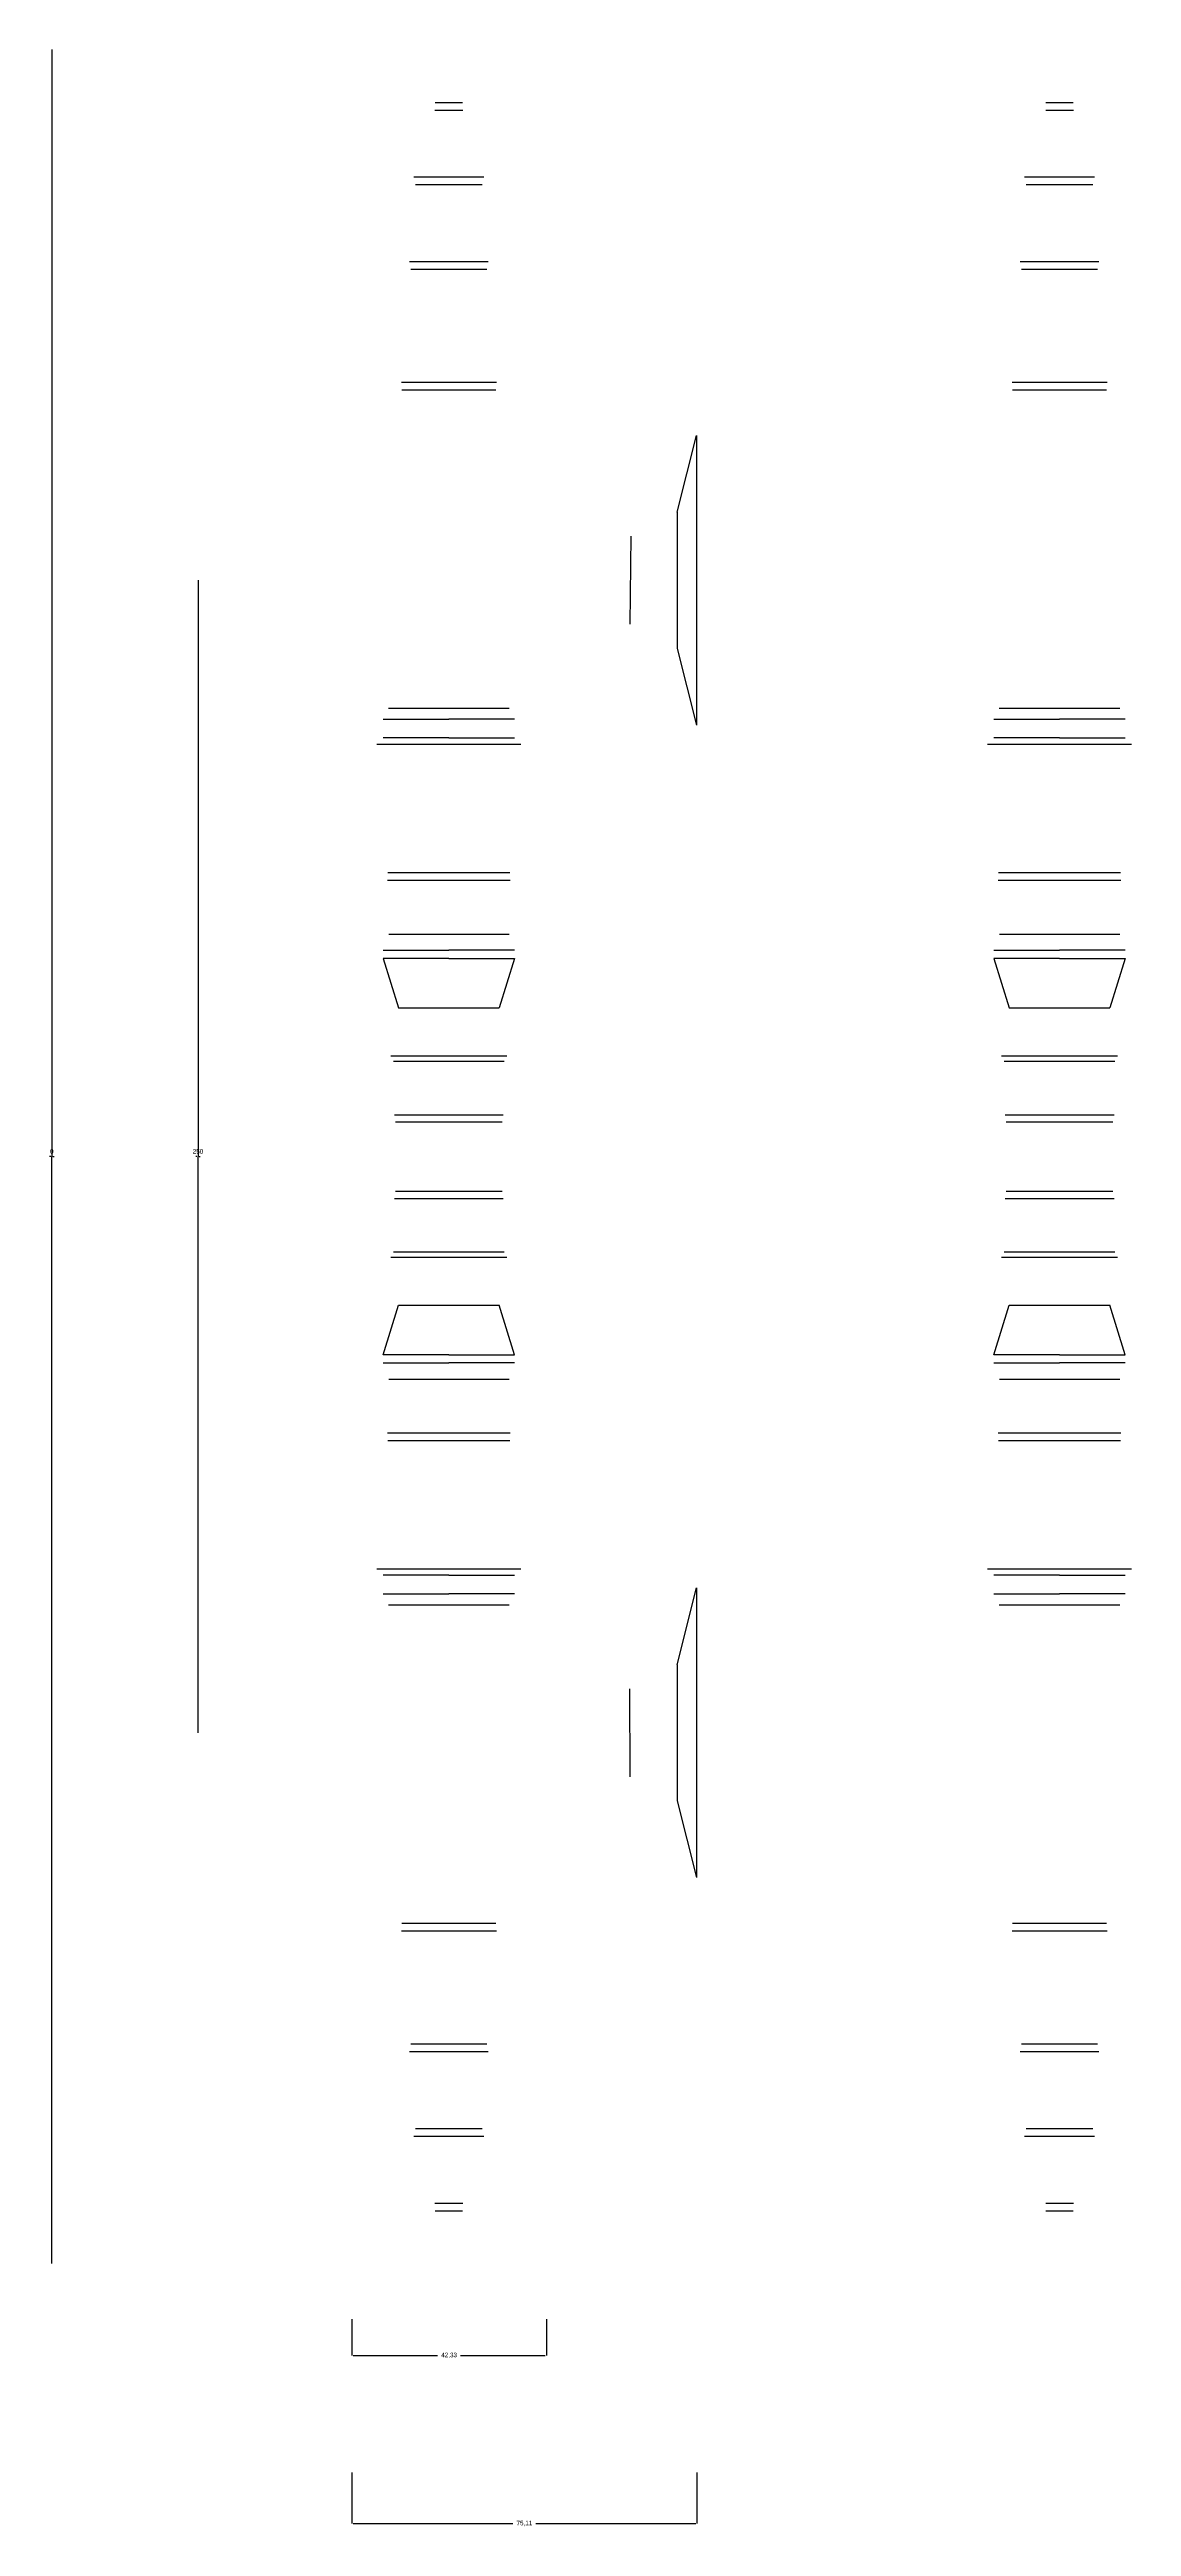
# Model space of a CAD drawing. Header units: metres. Extents: x 1470 to 1706, y 244 to 783.
import ezdxf

# ---------------------------------------------------------------- set-up
doc = ezdxf.new("R2010")
doc.units = ezdxf.units.M
for name, color, linetype in [('3', 3, 'Continuous'), ('7', 7, 'Continuous'), ('DIM', 3, 'Continuous')]:
    doc.layers.add(name, color=color, linetype=linetype)
doc.dimstyles.get("Standard").update_dxf_attribs({"dimtxt": 2.5, "dimasz": 2.5, "dimexe": 1.25, "dimexo": 0.625, "dimtad": 1, "dimcen": 2.5, "dimazin": 3, "dimtfac": 1, "dimtmove": 0, "dimatfit": 3})

# ---------------------------------------------------------------- blocks, each defined once
blk = doc.blocks.new('*D1')
for p, q in [((1470.76, 782.86), (1470.76, 541.96)), ((1470.51, 541.96), (1470.26, 541.96)), ((1470.76, 301.06), (1470.76, 541.96)), ((1470.76, 541.96), (1470.76, 541.96)), ((1471.01, 541.96), (1471.26, 541.96))]:
    blk.add_line(p, q)
at = {"layer": 'Defpoints'}
for p in [(1470.76, 782.86), (1470.76, 541.96), (1470.76, 301.06)]:
    blk.add_point(p, dxfattribs=at)
at = {"layer": 'DIM', "insert": (1470.76, 543.085), "char_height": 1, "attachment_point": 5}
blk.add_mtext('0', dxfattribs=at)
blk = doc.blocks.new('*D2')
for p, q in [((1502.59, 667.36), (1502.59, 541.96)), ((1502.34, 541.96), (1502.09, 541.96)), ((1502.59, 416.56), (1502.59, 541.96)), ((1502.59, 541.96), (1502.59, 541.96)), ((1502.84, 541.96), (1503.09, 541.96))]:
    blk.add_line(p, q)
at = {"layer": 'Defpoints'}
for p in [(1502.59, 667.36), (1502.59, 541.96), (1502.59, 416.56)]:
    blk.add_point(p, dxfattribs=at)
at = {"layer": 'DIM', "insert": (1502.59, 543.085), "char_height": 1, "attachment_point": 5}
blk.add_mtext('250', dxfattribs=at)
blk = doc.blocks.new('*D3')
for p, q in [((1536.09, 255.58), (1536.09, 244.51)), ((1611.2, 255.58), (1611.2, 244.51)), ((1536.34, 244.51), (1571.145, 244.51)), ((1576.145, 244.51), (1610.95, 244.51))]:
    blk.add_line(p, q)
at = {"layer": 'Defpoints'}
for p in [(1536.09, 255.58), (1611.2, 255.58), (1536.09, 244.51)]:
    blk.add_point(p, dxfattribs=at)
at = {"layer": 'DIM', "insert": (1573.645, 244.51), "char_height": 1, "attachment_point": 5}
blk.add_mtext('75,11', dxfattribs=at)
blk = doc.blocks.new('*D4')
for p, q in [((1536.09, 288.97), (1536.09, 281.08)), ((1578.42, 288.97), (1578.42, 281.08)), ((1536.34, 281.08), (1554.755, 281.08)), ((1559.755, 281.08), (1578.17, 281.08))]:
    blk.add_line(p, q)
at = {"layer": 'Defpoints'}
for p in [(1536.09, 288.97), (1578.42, 288.97), (1536.09, 281.08)]:
    blk.add_point(p, dxfattribs=at)
at = {"layer": 'DIM', "insert": (1557.255, 281.08), "char_height": 1, "attachment_point": 5}
blk.add_mtext('42,33', dxfattribs=at)

msp = doc.modelspace()

# ---------------------------------------------------------------- linework, layer by layer
at = {"layer": '3'}
for p, q in [((1554.22, 771.37), (1560.17, 771.37)), ((1687.17, 771.37), (1693.11, 771.37)), ((1554.17, 769.69), (1560.22, 769.69)), ((1687.12, 769.69), (1693.16, 769.69)), ((1549.59, 755.17), (1564.8, 755.17)), ((1682.54, 755.17), (1697.74, 755.17)), ((1549.92, 753.49), (1564.48, 753.49)), ((1682.86, 753.49), (1697.42, 753.49)), ((1548.65, 736.73), (1565.74, 736.73)), ((1548.91, 735.06), (1565.48, 735.06)), ((1681.6, 736.73), (1698.68, 736.73)), ((1681.85, 735.06), (1698.43, 735.06)), ((1546.85, 710.48), (1567.54, 710.48)), ((1546.94, 708.8), (1567.45, 708.8)), ((1679.8, 710.48), (1700.48, 710.48)), ((1679.89, 708.8), (1700.39, 708.8)), ((1606.87, 682.19), (1606.87, 652.54)), ((1596.81, 676.96), (1596.59, 657.81)), ((1542.9, 637.15), (1557.2, 637.15)), ((1544.07, 639.53), (1570.32, 639.53)), ((1571.5, 637.15), (1557.2, 637.15)), ((1675.84, 637.15), (1690.14, 637.15)), ((1677.02, 639.53), (1703.26, 639.53)), ((1704.44, 637.15), (1690.14, 637.15)), ((1541.53, 631.71), (1572.86, 631.71)), ((1557.2, 633.06), (1542.9, 633.06)), ((1557.2, 633.06), (1571.5, 633.06)), ((1674.48, 631.71), (1705.8, 631.71)), ((1690.14, 633.06), (1675.84, 633.06)), ((1690.14, 633.06), (1704.44, 633.06)), ((1543.92, 603.78), (1570.47, 603.78)), ((1676.87, 603.78), (1703.41, 603.78)), ((1543.83, 602.11), (1570.56, 602.11)), ((1676.78, 602.11), (1703.5, 602.11)), ((1544.1, 590.38), (1570.29, 590.38)), ((1677.04, 590.38), (1703.24, 590.38)), ((1542.9, 586.85), (1557.2, 586.85)), ((1557.2, 585.09), (1542.9, 585.09)), ((1571.5, 586.85), (1557.2, 586.85)), ((1557.2, 585.09), (1571.5, 585.09)), ((1675.84, 586.85), (1690.14, 586.85)), ((1690.14, 585.09), (1675.84, 585.09)), ((1704.44, 586.85), (1690.14, 586.85)), ((1690.14, 585.09), (1704.44, 585.09)), ((1546.25, 574.29), (1568.14, 574.29)), ((1679.2, 574.29), (1701.08, 574.29)), ((1544.54, 563.89), (1569.85, 563.89)), ((1545.15, 562.72), (1569.24, 562.72)), ((1677.49, 563.89), (1702.79, 563.89)), ((1678.1, 562.72), (1702.18, 562.72)), ((1545.34, 551.06), (1569.05, 551.06)), ((1678.28, 551.06), (1702, 551.06)), ((1545.57, 549.51), (1568.82, 549.51)), ((1678.52, 549.51), (1701.76, 549.51)), ((1545.57, 534.42), (1568.82, 534.42)), ((1678.52, 534.42), (1701.76, 534.42)), ((1545.34, 532.86), (1569.05, 532.86)), ((1678.28, 532.86), (1702, 532.86)), ((1544.54, 520.04), (1569.85, 520.04)), ((1545.15, 521.2), (1569.24, 521.2)), ((1677.49, 520.04), (1702.79, 520.04)), ((1678.1, 521.2), (1702.18, 521.2)), ((1546.25, 509.64), (1568.14, 509.64)), ((1679.2, 509.64), (1701.08, 509.64)), ((1557.2, 498.84), (1542.9, 498.84)), ((1542.9, 497.08), (1557.2, 497.08)), ((1557.2, 498.84), (1571.5, 498.84)), ((1571.5, 497.08), (1557.2, 497.08)), ((1690.14, 498.84), (1675.84, 498.84)), ((1675.84, 497.08), (1690.14, 497.08)), ((1690.14, 498.84), (1704.44, 498.84)), ((1704.44, 497.08), (1690.14, 497.08)), ((1544.1, 493.55), (1570.29, 493.55)), ((1677.04, 493.55), (1703.24, 493.55)), ((1543.83, 481.82), (1570.56, 481.82)), ((1543.92, 480.14), (1570.47, 480.14)), ((1676.78, 481.82), (1703.5, 481.82)), ((1676.87, 480.14), (1703.41, 480.14)), ((1541.53, 452.21), (1572.86, 452.21)), ((1557.2, 450.87), (1542.9, 450.87)), ((1557.2, 450.87), (1571.5, 450.87)), ((1674.48, 452.21), (1705.8, 452.21)), ((1690.14, 450.87), (1675.84, 450.87)), ((1690.14, 450.87), (1704.44, 450.87)), ((1542.9, 446.78), (1557.2, 446.78)), ((1544.07, 444.39), (1570.32, 444.39)), ((1571.5, 446.78), (1557.2, 446.78)), ((1675.84, 446.78), (1690.14, 446.78)), ((1677.02, 444.39), (1703.26, 444.39)), ((1704.44, 446.78), (1690.14, 446.78)), ((1606.87, 431.39), (1606.87, 401.74)), ((1596.55, 426.12), (1596.59, 407.01)), ((1546.85, 373.45), (1567.54, 373.45)), ((1546.94, 375.13), (1567.45, 375.13)), ((1679.8, 373.45), (1700.48, 373.45)), ((1679.89, 375.13), (1700.39, 375.13)), ((1548.65, 347.2), (1565.74, 347.2)), ((1548.91, 348.87), (1565.48, 348.87)), ((1681.6, 347.2), (1698.68, 347.2)), ((1681.85, 348.87), (1698.43, 348.87)), ((1549.92, 330.44), (1564.48, 330.44)), ((1682.86, 330.44), (1697.42, 330.44)), ((1549.59, 328.76), (1564.8, 328.76)), ((1682.54, 328.76), (1697.74, 328.76)), ((1554.17, 314.24), (1560.22, 314.24)), ((1687.12, 314.24), (1693.16, 314.24)), ((1554.22, 312.56), (1560.17, 312.56)), ((1687.17, 312.56), (1693.11, 312.56))]:
    msp.add_line(p, q, dxfattribs=at)
at = {"layer": '7'}
for p, q in [((1606.87, 682.19), (1611.1, 698.89)), ((1611.1, 698.89), (1611.1, 635.84)), ((1606.87, 652.54), (1611.1, 635.84)), ((1542.9, 585.09), (1546.25, 574.29)), ((1571.5, 585.09), (1568.14, 574.29)), ((1675.84, 585.09), (1679.2, 574.29)), ((1704.44, 585.09), (1701.08, 574.29)), ((1542.9, 498.84), (1546.25, 509.64)), ((1542.9, 498.84), (1546.25, 509.64)), ((1571.5, 498.84), (1568.14, 509.64)), ((1571.5, 498.84), (1568.14, 509.64)), ((1675.84, 498.84), (1679.2, 509.64)), ((1675.84, 498.84), (1679.2, 509.64)), ((1704.44, 498.84), (1701.08, 509.64)), ((1704.44, 498.84), (1701.08, 509.64)), ((1606.87, 431.39), (1611.1, 448.09)), ((1611.1, 448.09), (1611.1, 385.04)), ((1606.87, 401.74), (1611.1, 385.04))]:
    msp.add_line(p, q, dxfattribs=at)

# ---------------------------------------------------------------- dimensions: what is measured, and where the dimension line sits
at = {"layer": 'DIM'}
for base, p1, p2, picture, middle in [((1470.76, 541.96), (1470.76, 782.86), (1470.76, 301.06), '*D1', (1470.76, 543.085)), ((1536.09, 281.08), (1536.09, 288.97), (1578.42, 288.97), '*D4', (1557.255, 281.08)), ((1536.09, 244.51), (1536.09, 255.58), (1611.2, 255.58), '*D3', (1573.645, 244.51))]:
    dim = msp.add_linear_dim(base=base, p1=p1, p2=p2, dimstyle='Standard', dxfattribs=at)
    dim.commit()
    dim.dimension.update_dxf_attribs({"geometry": picture, "text_midpoint": middle})
dim = msp.add_linear_dim(base=(1502.59, 541.96), p1=(1502.59, 667.36), p2=(1502.59, 416.56), text='250', dimstyle='Standard', dxfattribs=at)
dim.commit()
dim.dimension.update_dxf_attribs({"geometry": '*D2', "text_midpoint": (1502.59, 543.085)})

doc.saveas('drawing.dxf')
